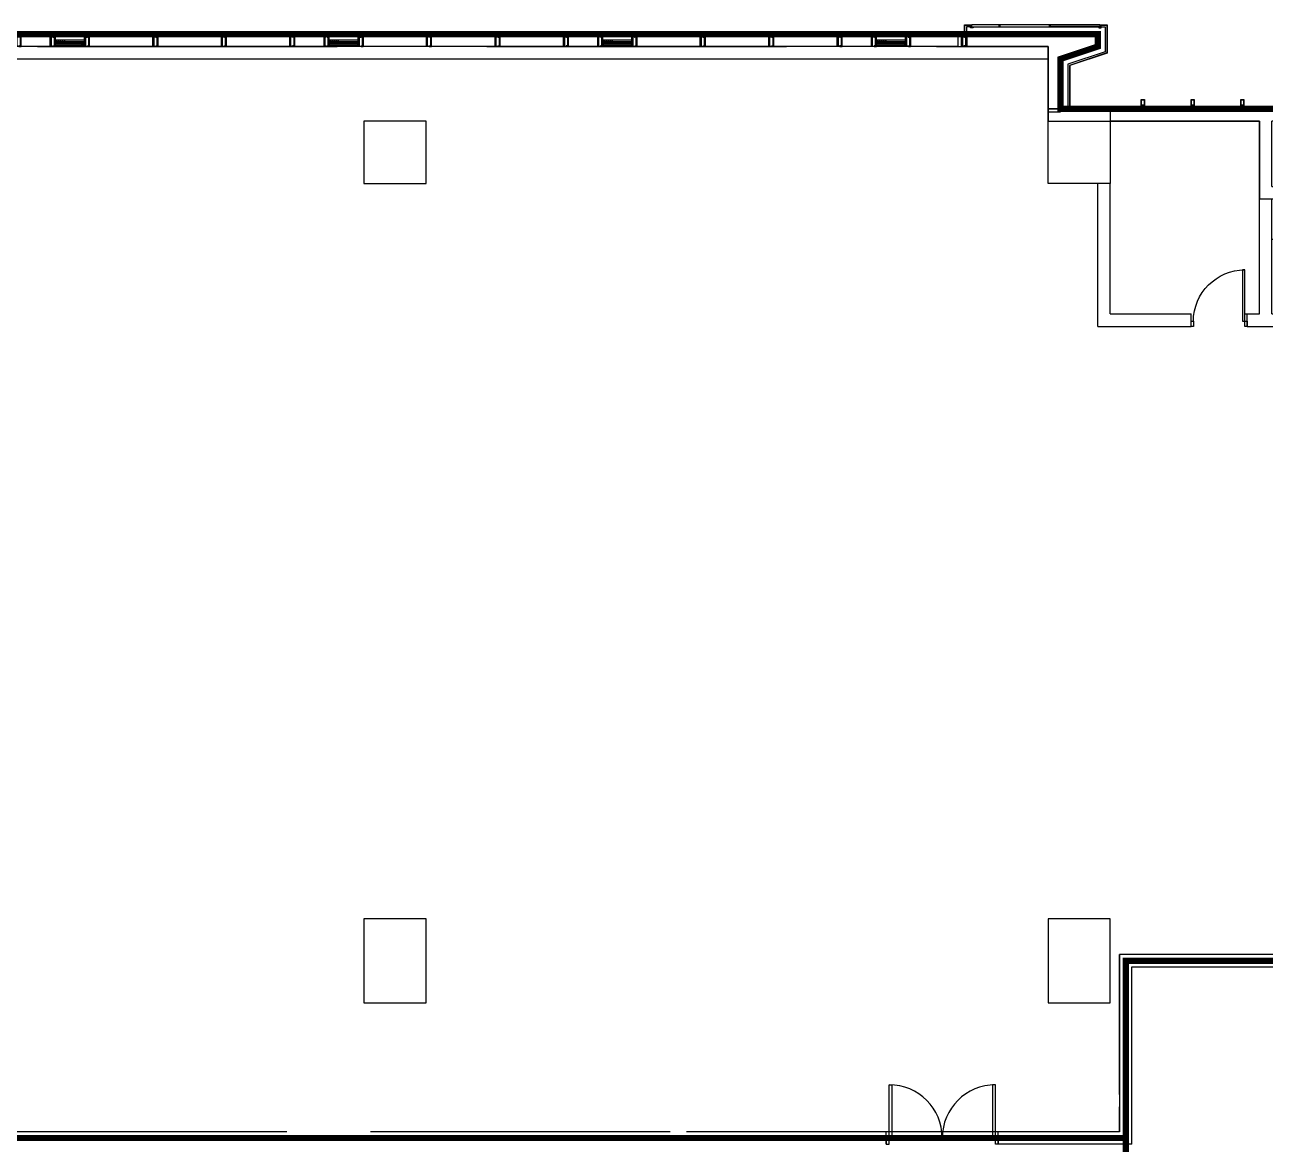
# Model space of a CAD drawing. Header units: feet. Extents: x 1421395 to 1426379, y -945253 to -943919.
# Drawn here: x 1424499 to 1425275, y -944620 to -943919 of the extents above; entities that cross this region are included whole.
import ezdxf

# ---------------------------------------------------------------- set-up
doc = ezdxf.new("R2010")
doc.units = ezdxf.units.FT
for name, pattern in [('Xref Typical$0$00_xref_ser core$0$00_xref_ser core$0$00_101_typ xref core$0$A- xref 104$0$HIDDEN2', [4.7625, 3.175, -1.5875]), ('Xref Typical$0$00_xref_ser core$0$00_xref_ser core$0$00_101_typ xref core$0$HIDDEN2', [4.7625, 3.175, -1.5875]), ('Xref Typical$0$HIDDEN', [0.375, 0.25, -0.125]), ('Xref Typical$0$HIDDEN2', [0.1875, 0.125, -0.0625])]:
    doc.linetypes.add(name, pattern=pattern)
for name, color, linetype in [('04--hatch-1', 8, 'Continuous'), ('07--dim-2', 8, 'Continuous'), ('E--concrete-2', 4, 'Continuous'), ('glass', 5, 'Continuous'), ('glazing', 145, 'Continuous'), ('H--metalwork', 1, 'Continuous'), ('M--Tiling', 9, 'Continuous'), ('Xref Typical$0$E--concrete-2', 4, 'Continuous'), ('Xref Typical$0$F--Blockwall', 3, 'Continuous'), ('Xref Typical$0$F--low wall', 1, 'Continuous'), ('Xref Typical$0$L--doors-1', 1, 'Continuous'), ('Xref Typical$0$L--windows-1', 1, 'Continuous'), ('Xref Typical$0$N--Fixtures', 1, 'Continuous')]:
    doc.layers.add(name, color=color, linetype=linetype)
for name, color, linetype, lineweight in [('1.PROFILES', 6, 'Continuous', 35), ('CC AC  FDN', 7, 'Continuous', 13), ('pline', 210, 'Continuous', 5)]:
    doc.layers.add(name, color=color, linetype=linetype, lineweight=lineweight)

# ---------------------------------------------------------------- blocks, each defined once
blk = doc.blocks.new('RGQ')
at = {"layer": '04--hatch-1'}
h = blk.add_hatch(dxfattribs=at)
h.set_pattern_fill('ANSI31', color=256)
h.paths.add_polyline_path([(431651, 108268), (431601, 108268), (431601, 108168), (431651, 108168)])
h.paths.add_polyline_path([(431646, 108263), (431646, 108173), (431606, 108173), (431606, 108263)], flags=16)
at = {"layer": 'H--metalwork'}
for points in [[(431601, 108268), (431651, 108268), (431651, 108168), (431601, 108168)], [(431606, 108263), (431646, 108263), (431646, 108173), (431606, 108173)]]:
    blk.add_lwpolyline(points, close=True, dxfattribs=at)
blk = doc.blocks.new('fxdtj')
at = {"layer": 'H--metalwork', "color": 252, "elevation": 0}
for points in [[(-33713, 84377), (-33663, 84377), (-33663, 84382), (-33713, 84382)], [(-33691, 84337), (-33685, 84337), (-33685, 84377), (-33691, 84377)], [(-33291, 84337), (-33285, 84337), (-33285, 84383), (-33291, 84383)], [(-32891, 84337), (-32885, 84337), (-32885, 84383), (-32891, 84383)], [(-32491, 84337), (-32485, 84337), (-32485, 84383), (-32491, 84383)], [(-32091, 84337), (-32085, 84337), (-32085, 84383), (-32091, 84383)], [(-31691, 84337), (-31685, 84337), (-31685, 84383), (-31691, 84383)], [(-31291, 84337), (-31285, 84337), (-31285, 84383), (-31291, 84383)], [(-30891, 84337), (-30885, 84337), (-30885, 84383), (-30891, 84383)], [(-30491, 84337), (-30485, 84337), (-30485, 84383), (-30491, 84383)], [(-30091, 84337), (-30085, 84337), (-30085, 84383), (-30091, 84383)], [(-29713, 84377), (-29663, 84377), (-29663, 84382), (-29713, 84382)], [(-29691, 84337), (-29685, 84337), (-29685, 84377), (-29691, 84377)], [(-28913, 84377), (-28863, 84377), (-28863, 84382), (-28913, 84382)], [(-28891, 84337), (-28885, 84337), (-28885, 84377), (-28891, 84377)], [(-28113, 84377), (-28063, 84377), (-28063, 84382), (-28113, 84382)], [(-28091, 84337), (-28085, 84337), (-28085, 84377), (-28091, 84377)], [(-27313, 84377), (-27263, 84377), (-27263, 84382), (-27313, 84382)], [(-27291, 84337), (-27285, 84337), (-27285, 84377), (-27291, 84377)], [(-26513, 84377), (-26463, 84377), (-26463, 84382), (-26513, 84382)], [(-26491, 84337), (-26485, 84337), (-26485, 84377), (-26491, 84377)], [(-25713, 84377), (-25663, 84377), (-25663, 84382), (-25713, 84382)], [(-25691, 84337), (-25685, 84337), (-25685, 84377), (-25691, 84377)], [(-33713, 84332), (-33663, 84332), (-33663, 84337), (-33713, 84337)], [(-33313, 84332), (-33263, 84332), (-33263, 84337), (-33313, 84337)], [(-33313, 84332), (-33263, 84332), (-33263, 84232), (-33313, 84232)], [(-32913, 84332), (-32863, 84332), (-32863, 84337), (-32913, 84337)], [(-32913, 84332), (-32863, 84332), (-32863, 84232), (-32913, 84232)], [(-32513, 84332), (-32463, 84332), (-32463, 84337), (-32513, 84337)], [(-32513, 84332), (-32463, 84332), (-32463, 84232), (-32513, 84232)], [(-32113, 84332), (-32063, 84332), (-32063, 84337), (-32113, 84337)], [(-32113, 84332), (-32063, 84332), (-32063, 84232), (-32113, 84232)], [(-31713, 84332), (-31663, 84332), (-31663, 84337), (-31713, 84337)], [(-31713, 84332), (-31663, 84332), (-31663, 84232), (-31713, 84232)], [(-31313, 84332), (-31263, 84332), (-31263, 84337), (-31313, 84337)], [(-31313, 84332), (-31263, 84332), (-31263, 84232), (-31313, 84232)], [(-30913, 84332), (-30863, 84332), (-30863, 84337), (-30913, 84337)], [(-30913, 84332), (-30863, 84332), (-30863, 84232), (-30913, 84232)], [(-30513, 84332), (-30463, 84332), (-30463, 84337), (-30513, 84337)], [(-30513, 84332), (-30463, 84332), (-30463, 84232), (-30513, 84232)], [(-30113, 84332), (-30063, 84332), (-30063, 84337), (-30113, 84337)], [(-30113, 84332), (-30063, 84332), (-30063, 84232), (-30113, 84232)], [(-29713, 84332), (-29663, 84332), (-29663, 84337), (-29713, 84337)], [(-28913, 84332), (-28863, 84332), (-28863, 84337), (-28913, 84337)], [(-28113, 84332), (-28063, 84332), (-28063, 84337), (-28113, 84337)], [(-27313, 84332), (-27263, 84332), (-27263, 84337), (-27313, 84337)], [(-26513, 84332), (-26463, 84332), (-26463, 84337), (-26513, 84337)], [(-25713, 84332), (-25663, 84332), (-25663, 84337), (-25713, 84337)]]:
    blk.add_lwpolyline(points, close=True, dxfattribs=at)
at = {"layer": 'H--metalwork'}
for p in [(-465314, -23936, 0), (-461314, -23936, 0), (-460514, -23936, 0), (-459714, -23936, 0), (-458914, -23936, 0), (-458114, -23936, 0), (-457314, -23936, 0)]:
    blk.add_blockref('RGQ', p, dxfattribs=at)
blk = doc.blocks.new('Xref Typical$0$D-1800')
at = {"layer": 'Xref Typical$0$L--doors-1', "color": 5}
for points in [[(45, 50), (45, 905), (90, 905), (90, 50)], [(1755, 50), (1755, 905), (1710, 905), (1710, 50)], [(0, -50), (45, -50), (45, 50), (0, 50)], [(1800, -50), (1755, -50), (1755, 50), (1800, 50)]]:
    blk.add_lwpolyline(points, close=True, dxfattribs=at)
at = {"layer": 'Xref Typical$0$L--doors-1'}
for centre, start, end in [((45, 50), 0, 90), ((1755, 50), 90, 180)]:
    blk.add_arc(centre, 855, start, end, dxfattribs=at)
blk = doc.blocks.new('Xref Typical$0$00_xref_ser core$0$00_xref_ser core$0$D-1800')
at = {"layer": 'Xref Typical$0$L--doors-1', "color": 5}
for points in [[(45, 50), (45, 905), (90, 905), (90, 50)], [(1755, 50), (1755, 905), (1710, 905), (1710, 50)], [(0, -50), (45, -50), (45, 50), (0, 50)], [(1800, -50), (1755, -50), (1755, 50), (1800, 50)]]:
    blk.add_lwpolyline(points, close=True, dxfattribs=at)
at = {"layer": 'Xref Typical$0$L--doors-1'}
for centre, start, end in [((45, 50), 0, 90), ((1755, 50), 90, 180)]:
    blk.add_arc(centre, 855, start, end, dxfattribs=at)
blk = doc.blocks.new('Xref Typical$0$00_xref_ser core$0$00_xref_ser core$0$SD- shutter')
at = {"layer": 'Xref Typical$0$L--doors-1'}
for p, q in [((57, 0), (843, 0)), ((852, -108), (59, -246))]:
    blk.add_line(p, q, dxfattribs=at)
for points in [[(45, -108), (45, -78), (57, -78), (57, 0), (0, 0), (0, -108)], [(855, -108), (855, -78), (843, -78), (843, 0), (900, 0), (900, -108)], [(41, -104), (41, -74), (53, -74), (53, -4), (4, -4), (4, -104)], [(47, -78), (851, -78), (851, -108), (47, -108)], [(859, -104), (859, -74), (847, -74), (847, -4), (896, -4), (896, -104)], [(851, -108), (849, -108), (849, -78), (851, -78)], [(855, -108), (853, -108), (853, -78), (855, -78)]]:
    blk.add_lwpolyline(points, close=True, dxfattribs=at)
for points in [[(0, -103), (-5, -103)], [(-5, -103), (-5, -108)], [(900, -103), (905, -103), (905, -108)]]:
    blk.add_lwpolyline(points, dxfattribs=at)
blk.add_lwpolyline([(108, -108), (108, -152, 0.414214), (114, -158), (120, -158, 0.414214), (126, -152), (126, -108)], format="xyb", dxfattribs=at)
blk.add_circle((852, -108), 1, dxfattribs=at)
for centre, radius, end in [((854, -108), 807, 189.8595), ((852, -108), 3, 0)]:
    blk.add_arc(centre, radius, 180, end, dxfattribs=at)
blk = doc.blocks.new('Xref Typical$0$00_xref_ser core$0$00_xref_ser core$0$D-1100')
at = {"layer": 'Xref Typical$0$L--doors-1', "color": 5}
for points in [[(45, 50), (45, 1060), (90, 1060), (90, 50)], [(0, -50), (45, -50), (45, 50), (0, 50)], [(1055, -50), (1100, -50), (1100, 50), (1055, 50)]]:
    blk.add_lwpolyline(points, close=True, dxfattribs=at)
at = {"layer": 'Xref Typical$0$L--doors-1'}
blk.add_arc((45, 50), 1010, 0, 90, dxfattribs=at)
blk = doc.blocks.new('Xref Typical$0$00_xref_ser core$0$00_xref_ser core$0$00_101_typ xref core$0$A$C74D94339')
at = {"layer": 'Xref Typical$0$N--Fixtures', "linetype": 'Xref Typical$0$00_xref_ser core$0$00_xref_ser core$0$00_101_typ xref core$0$HIDDEN2', "ltscale": 75}
blk.add_line((0, -727), (0, 422), dxfattribs=at)
at = {"layer": 'Xref Typical$0$N--Fixtures', "color": 14}
for p, q in [((-10, -125), (-10, 0)), ((-10, 0), (10, 0)), ((10, -125), (-10, -125)), ((10, 0), (10, -125))]:
    blk.add_line(p, q, dxfattribs=at)
at = {"layer": 'Xref Typical$0$N--Fixtures', "extrusion": (-2.95142e-11, 1.35311e-08, 1), "elevation": 0}
blk.add_lwpolyline([(-235, -31), (255, -31), (255, -421), (-235, -421)], close=True, dxfattribs=at)
blk = doc.blocks.new('Xref Typical$0$00_xref_ser core$0$00_xref_ser core$0$00_101_typ xref core$0$A- xref 104$0$WC-1')
at = {"layer": 'Xref Typical$0$N--Fixtures'}
for p, q in [((-175, 225), (-175, 735)), ((-175, 735), (175, 735)), ((175, 735), (175, 225)), ((175, 225), (-175, 225))]:
    blk.add_line(p, q, dxfattribs=at)
at = {"layer": 'Xref Typical$0$N--Fixtures', "color": 14, "linetype": 'Xref Typical$0$00_xref_ser core$0$00_xref_ser core$0$00_101_typ xref core$0$A- xref 104$0$HIDDEN2', "ltscale": 360}
blk.add_line((0, 117), (0, 286), dxfattribs=at)
blk = doc.blocks.new('Xref Typical$0$v2 - v2-379113-03 Typical Floor Lvl')
at = {"layer": 'Xref Typical$0$L--windows-1'}
for p, q in [((-260, 32), (-300, 32)), ((-300, 32), (-300, -32)), ((-260, -32), (-260, 32)), ((-260, 32), (260, 32)), ((-220, 28), (-260, 28)), ((-260, 28), (-260, -28)), ((-259, 0), (-60, 0)), ((-60, 0), (-259, 0)), ((-226, 0), (-232, 0)), ((-176, 0), (-226, 0)), ((-176, 0), (-226, 0)), ((-179, 0), (-223, 0)), ((-220, -28), (-220, 28)), ((-220, 28), (-10, 28)), ((-10, 4), (-220, 4)), ((-220, 4), (-220, -4)), ((-217, 0), (-173, 0)), ((-217, 0), (-173, 0)), ((-130, 0), (-190, 0)), ((-190, 0), (-130, 0)), ((-96, 0), (-144, 0)), ((-144, 0), (-96, 0)), ((-52, 0), (-130, 0)), ((-73, 0), (-96, 0)), ((-96, 0), (-73, 0)), ((-10, 28), (260, 28)), ((-10, 28), (-10, -28)), ((300, 32), (260, 32)), ((260, 32), (260, 28)), ((260, -28), (260, 28)), ((300, -32), (300, 32)), ((-300, -32), (-260, -32)), ((-260, -28), (-220, -28)), ((260, -32), (-260, -32)), ((-228, 0), (-241, 0)), ((-241, 0), (-191, 0)), ((-182, 0), (-235, 0)), ((-182, 0), (-235, 0)), ((-235, 0), (-225, 0)), ((-232, 0), (-182, 0)), ((-178, 0), (-228, 0)), ((-225, 0), (-177, 0)), ((-217, 0), (-223, 0)), ((-220, -4), (-10, -4)), ((-10, -28), (-220, -28)), ((-191, 0), (-174, 0)), ((-167, 0), (-182, 0)), ((-174, 0), (-162, 0)), ((-160, 0), (-167, 0)), ((-130, 0), (-52, 0)), ((-73, 0), (-62, 0)), ((-62, 0), (-73, 0)), ((260, -28), (-10, -28)), ((260, -28), (260, -32)), ((260, -32), (300, -32))]:
    blk.add_line(p, q, dxfattribs=at)
blk = doc.blocks.new('Xref Typical$0$A$C511B2035')
at = {"layer": 'Xref Typical$0$F--Blockwall'}
for p, q in [((-200, 0, 0), (3976, 0, 0)), ((-200, 0, 0), (-200, -3300, 0)), ((-200, -275, 0), (0, -275, 0)), ((0, -200, 0), (1950, -200, 0)), ((0, -200, 0), (0, -275, 0)), ((1950, -1250, 0), (1950, -200, 0)), ((2150, -200, 0), (3851, -200, 0)), ((2150, -3300, 0), (2150, -200, 0)), ((3850, -200, 0), (4550, -200, 0)), ((-200, -1175, 0), (0, -1175, 0)), ((0, -1175, 0), (0, -1250, 0)), ((250, -1250, 0), (0, -1250, 0)), ((250, -1450, 0), (250, -1250, 0)), ((1950, -1250, 0), (850, -1250, 0)), ((850, -1450, 0), (850, -1250, 0)), ((4550, -3300, 0), (4550, -1200, 0)), ((4750, -3500, 0), (4750, -1200, 0)), ((0, -1450, 0), (0, -3300, 0)), ((250, -1450, 0), (0, -1450, 0)), ((1950, -1450, 0), (850, -1450, 0)), ((1950, -3300, 0), (1950, -1450, 0)), ((-3950, -3300, 0), (-2200, -3300, 0)), ((-2200, -3500, 0), (-2200, -3300, 0)), ((-200, -3300, 0), (-400, -3300, 0)), ((-400, -3500, 0), (-400, -3300, 0)), ((850, -3300, 0), (0, -3300, 0)), ((850, -3500, 0), (850, -3300, 0)), ((1950, -3300, 0), (1750, -3300, 0)), ((1750, -3500, 0), (1750, -3300, 0)), ((2350, -3300, 0), (2150, -3300, 0)), ((2350, -3500, 0), (2350, -3300, 0)), ((4550, -3300, 0), (3250, -3300, 0)), ((3250, -3500, 0), (3250, -3300, 0)), ((-2450, -3500, 0), (-2200, -3500, 0)), ((850, -3500, 0), (-400, -3500, 0)), ((2350, -3500, 0), (1750, -3500, 0)), ((4750, -3500, 0), (3250, -3500, 0))]:
    blk.add_line(p, q, dxfattribs=at)
at = {"layer": 'Xref Typical$0$L--doors-1'}
blk.add_line((0, -1175, 0), (0, -275, 0), dxfattribs=at)
at = {"layer": 'Xref Typical$0$L--windows-1'}
for p, q in [((850, -1250, 0), (250, -1250, 0)), ((250, -1450, 0), (850, -1450, 0))]:
    blk.add_line(p, q, dxfattribs=at)
at = {"layer": 'Xref Typical$0$N--Fixtures'}
for p, q in [((1100, -1600), (0, -1600, 0)), ((1200, -1700), (1200, -1995))]:
    blk.add_line(p, q, dxfattribs=at)
at = {"layer": 'Xref Typical$0$N--Fixtures', "extrusion": (-1.21442e-09, -1.82654e-08, 1)}
blk.add_line((1950, -2095), (1300, -2095), dxfattribs=at)
at = {"layer": 'Xref Typical$0$N--Fixtures'}
for centre, start, end in [((1100, -1700), 0, 90), ((1300, -1995), 180, 270)]:
    blk.add_arc(centre, 100, start, end, dxfattribs=at)
at = {"layer": 'Xref Typical$0$L--doors-1', "xscale": -0.9999999999999998, "rotation": 270}
blk.add_blockref('Xref Typical$0$00_xref_ser core$0$00_xref_ser core$0$SD- shutter', (-92, -1175, 0), dxfattribs=at)
at = {"layer": 'Xref Typical$0$L--doors-1', "color": 1, "ltscale": 5}
blk.add_blockref('Xref Typical$0$00_xref_ser core$0$00_xref_ser core$0$D-1800', (-2200, -3450, 0), dxfattribs=at)
at = {"layer": 'Xref Typical$0$L--doors-1'}
for p, xscale, yscale, zscale in [((1750, -3459, 0), -0.8181818181818162, 0.8181818181818162, 0.8181818181818162), ((2350, -3459, 0), 0.8181818181818166, 0.8181818181818166, 0.8181818181818166)]:
    blk.add_blockref('Xref Typical$0$00_xref_ser core$0$00_xref_ser core$0$D-1100', p, dxfattribs=dict(at, xscale=xscale, yscale=yscale, zscale=zscale))
at = {"layer": 'Xref Typical$0$L--windows-1', "rotation": 180}
blk.add_blockref('Xref Typical$0$v2 - v2-379113-03 Typical Floor Lvl', (550, -1350, 0), dxfattribs=at)
at = {"layer": 'Xref Typical$0$N--Fixtures'}
for name, p, xscale, rotation in [('Xref Typical$0$00_xref_ser core$0$00_xref_ser core$0$00_101_typ xref core$0$A$C74D94339', (1576, -1569, 0), -1, 359.9999956108149), ('Xref Typical$0$00_xref_ser core$0$00_xref_ser core$0$00_101_typ xref core$0$A- xref 104$0$WC-1', (600, -1375), -0.9999999999999982, 179.9999984533312)]:
    blk.add_blockref(name, p, dxfattribs=dict(at, xscale=xscale, rotation=rotation))
blk = doc.blocks.new('dxfhjt')
at = {"lineweight": 9}
h = blk.add_hatch(dxfattribs=at)
h.set_pattern_fill('ANSI32', color=250, scale=5, angle=900, style=0)
h.set_pattern_definition([(225, (123068.4649, -64400.1108), (1.325825215, -1.325825215), []), (225, (123067.581, -64400.1108), (1.325825215, -1.325825215), [])])
h.paths.add_polyline_path([(-56844, -163132, 0.414214), (-56844, -163132), (-56844, -163131), (-56845, -163130), (-56845, -163130), (-56845, -163111), (-56845, -163111), (-56844, -163110), (-56844, -163109, 0.414214), (-56844, -163109), (-56847, -163109, 0.414214), (-56847, -163109), (-56847, -163112), (-56849, -163112, 0.094195), (-56849, -163112), (-56849, -163129, 0.094195), (-56849, -163129), (-56847, -163129), (-56847, -163132, 0.414214), (-56847, -163132)])
h = blk.add_hatch(dxfattribs=at)
h.set_pattern_fill('ANSI32', color=250, scale=5, angle=900, style=0)
h.set_pattern_definition([(225, (120069.4656, -64400.1108), (1.325825215, -1.325825215), []), (225, (120068.5818, -64400.1108), (1.325825215, -1.325825215), [])])
h.paths.add_polyline_path([(-56844, -163154, -0.414214), (-56844, -163154), (-56844, -163155), (-56845, -163156), (-56845, -163156), (-56845, -163175), (-56845, -163175), (-56844, -163176), (-56844, -163177, -0.414214), (-56844, -163177), (-56847, -163177, -0.414214), (-56847, -163177), (-56847, -163174), (-56849, -163174, -0.094195), (-56849, -163174), (-56849, -163157, -0.094195), (-56849, -163157), (-56847, -163157), (-56847, -163154, -0.414214), (-56847, -163154)])
at = {"color": 250, "lineweight": 0}
for p, q in [((-56857, -163120, 0), (-56849, -163133, 0)), ((-56849, -163120, 0), (-56857, -163133, 0)), ((-56857, -163166, 0), (-56849, -163153, 0)), ((-56849, -163166, 0), (-56857, -163153, 0))]:
    blk.add_line(p, q, dxfattribs=at)
at = {"color": 250}
for p, q in [((-56684, -163103, 0), (-56849, -163103, 0)), ((-56849, -163103, 0), (-56849, -163106, 0)), ((-56849, -163106, 0), (-56849, -163111, 0)), ((-56849, -163111, 0), (-56847, -163111, 0)), ((-56847, -163108, 0), (-56844, -163108, 0)), ((-56847, -163111, 0), (-56847, -163109, 0)), ((-56844, -163111, 0), (-56845, -163111, 0)), ((-56845, -163111, 0), (-56845, -163130, 0)), ((-56844, -163109, 0), (-56844, -163110, 0)), ((-56844, -163110, 0), (-56844, -163111, 0)), ((-56840, -163127, 0), (-56840, -163117, 0)), ((-56839, -163117, 0), (-56689, -163117, 0)), ((-56688, -163118, 0), (-56688, -163126, 0)), ((-56683, -163103, 0), (-56684, -163103, 0)), ((-56682, -163104, 0), (-56683, -163103, 0)), ((-56682, -163138, 0), (-56682, -163104, 0)), ((-56874, -163140, 0), (-56874, -163137, 0)), ((-56874, -163137, 0), (-56856, -163137, 0)), ((-56856, -163137, 0), (-56874, -163137, 0)), ((-56874, -163137, 0), (-56874, -163140, 0)), ((-56865, -163140, 0), (-56874, -163140, 0)), ((-56874, -163140, 0), (-56865, -163140, 0)), ((-56865, -163146, 0), (-56874, -163146, 0)), ((-56874, -163146, 0), (-56874, -163149, 0)), ((-56874, -163149, 0), (-56874, -163147, 0)), ((-56874, -163147, 0), (-56865, -163147, 0)), ((-56856, -163149, 0), (-56874, -163149, 0)), ((-56874, -163149, 0), (-56856, -163149, 0)), ((-56865, -163147, 0), (-56865, -163140, 0)), ((-56865, -163145, 0), (-56865, -163146, 0)), ((-56849, -163133, 0), (-56857, -163133, 0)), ((-56849, -163153, 0), (-56857, -163153, 0)), ((-56856, -163140, 0), (-56856, -163144, 0)), ((-56856, -163140, 0), (-56851, -163140, 0)), ((-56856, -163146, 0), (-56856, -163142, 0)), ((-56856, -163146, 0), (-56836, -163146, 0)), ((-56851, -163140, 0), (-56849, -163140, 0)), ((-56851, -163146, 0), (-56849, -163146, 0)), ((-56847, -163129, 0), (-56849, -163129, 0)), ((-56849, -163129, 0), (-56849, -163132, 0)), ((-56849, -163132, 0), (-56849, -163133, 0)), ((-56849, -163140, 0), (-56836, -163140, 0)), ((-56849, -163146, 0), (-56836, -163146, 0)), ((-56849, -163156, 0), (-56849, -163153, 0)), ((-56849, -163154, 0), (-56849, -163153, 0)), ((-56847, -163157, 0), (-56849, -163157, 0)), ((-56849, -163180, 0), (-56849, -163174, 0)), ((-56849, -163175, 0), (-56847, -163175, 0)), ((-56849, -163183, 0), (-56849, -163180, 0)), ((-56684, -163183, 0), (-56849, -163183, 0)), ((-56847, -163132, 0), (-56847, -163129, 0)), ((-56844, -163132, 0), (-56847, -163132, 0)), ((-56844, -163154, 0), (-56847, -163154, 0)), ((-56847, -163154, 0), (-56847, -163157, 0)), ((-56847, -163175, 0), (-56847, -163177, 0)), ((-56847, -163178, 0), (-56844, -163178, 0)), ((-56845, -163130, 0), (-56844, -163130, 0)), ((-56845, -163175, 0), (-56845, -163156, 0)), ((-56845, -163156, 0), (-56844, -163156, 0)), ((-56844, -163175, 0), (-56845, -163175, 0)), ((-56844, -163130, 0), (-56844, -163131, 0)), ((-56844, -163131, 0), (-56844, -163132, 0)), ((-56844, -163155, 0), (-56844, -163154, 0)), ((-56844, -163156, 0), (-56844, -163155, 0)), ((-56844, -163176, 0), (-56844, -163175, 0)), ((-56844, -163177, 0), (-56844, -163176, 0)), ((-56836, -163128, 0), (-56840, -163128, 0)), ((-56840, -163138, 0), (-56840, -163130, 0)), ((-56840, -163130, 0), (-56838, -163130, 0)), ((-56838, -163138, 0), (-56840, -163138, 0)), ((-56838, -163148, 0), (-56840, -163148, 0)), ((-56840, -163148, 0), (-56840, -163156, 0)), ((-56840, -163156, 0), (-56838, -163156, 0)), ((-56836, -163158, 0), (-56840, -163158, 0)), ((-56840, -163159, 0), (-56840, -163168, 0)), ((-56839, -163169, 0), (-56689, -163169, 0)), ((-56838, -163130, 0), (-56837, -163130, 0)), ((-56837, -163138, 0), (-56838, -163138, 0)), ((-56837, -163148, 0), (-56838, -163148, 0)), ((-56838, -163156, 0), (-56837, -163156, 0)), ((-56837, -163130, 0), (-56837, -163130, 0)), ((-56837, -163131, 0), (-56836, -163130, 0)), ((-56836, -163137, 0), (-56837, -163137, 0)), ((-56837, -163137, 0), (-56837, -163138, 0)), ((-56837, -163149, 0), (-56837, -163148, 0)), ((-56836, -163149, 0), (-56837, -163149, 0)), ((-56837, -163155, 0), (-56836, -163156, 0)), ((-56837, -163156, 0), (-56837, -163156, 0)), ((-56836, -163130, 0), (-56836, -163128, 0)), ((-56836, -163140, 0), (-56836, -163137, 0)), ((-56836, -163146, 0), (-56836, -163149, 0)), ((-56836, -163156, 0), (-56836, -163158, 0)), ((-56689, -163126, 0), (-56692, -163126, 0)), ((-56692, -163126, 0), (-56692, -163129, 0)), ((-56692, -163129, 0), (-56691, -163129, 0)), ((-56691, -163135, 0), (-56692, -163135, 0)), ((-56692, -163135, 0), (-56692, -163137, 0)), ((-56692, -163137, 0), (-56692, -163138, 0)), ((-56692, -163138, 0), (-56682, -163138, 0)), ((-56692, -163149, 0), (-56692, -163148, 0)), ((-56692, -163148, 0), (-56682, -163148, 0)), ((-56692, -163151, 0), (-56692, -163149, 0)), ((-56691, -163151, 0), (-56692, -163151, 0)), ((-56692, -163158, 0), (-56691, -163157, 0)), ((-56692, -163160, 0), (-56692, -163158, 0)), ((-56689, -163160, 0), (-56692, -163160, 0)), ((-56691, -163129, 0), (-56691, -163128, 0)), ((-56691, -163128, 0), (-56691, -163128, 0)), ((-56691, -163128, 0), (-56689, -163128, 0)), ((-56691, -163136, 0), (-56691, -163135, 0)), ((-56691, -163136, 0), (-56691, -163136, 0)), ((-56691, -163136, 0), (-56691, -163136, 0)), ((-56691, -163150, 0), (-56691, -163150, 0)), ((-56691, -163150, 0), (-56691, -163150, 0)), ((-56691, -163151, 0), (-56691, -163151, 0)), ((-56691, -163158, 0), (-56691, -163158, 0)), ((-56691, -163158, 0), (-56691, -163158, 0)), ((-56691, -163158, 0), (-56689, -163158, 0)), ((-56689, -163136, 0), (-56690, -163136, 0)), ((-56690, -163136, 0), (-56690, -163136, 0)), ((-56689, -163150, 0), (-56690, -163150, 0)), ((-56690, -163150, 0), (-56690, -163150, 0)), ((-56688, -163128, 0), (-56688, -163135, 0)), ((-56688, -163158, 0), (-56688, -163151, 0)), ((-56688, -163169, 0), (-56688, -163161, 0)), ((-56683, -163183, 0), (-56684, -163183, 0)), ((-56682, -163182, 0), (-56683, -163183, 0)), ((-56682, -163148, 0), (-56682, -163182, 0))]:
    blk.add_line(p, q, dxfattribs=at)
at = {"color": 250, "lineweight": 0, "elevation": 0}
for points in [[(-56857, -163120), (-56857, -163133), (-56849, -163133), (-56849, -163120)], [(-56857, -163166), (-56857, -163153), (-56849, -163153), (-56849, -163166)]]:
    blk.add_lwpolyline(points, close=True, dxfattribs=at)
at = {"color": 250, "lineweight": 9, "elevation": 0}
for points in [[(-56847, -163112), (-56847, -163109, -0.414214), (-56847, -163109), (-56844, -163109, -0.414214), (-56844, -163109), (-56844, -163110), (-56845, -163111), (-56845, -163111), (-56845, -163130), (-56845, -163130), (-56844, -163131), (-56844, -163132, -0.414214), (-56844, -163132), (-56847, -163132, -0.414214), (-56847, -163132), (-56847, -163129), (-56849, -163129, -0.094195), (-56849, -163129), (-56849, -163112, -0.094195), (-56849, -163112)], [(-56847, -163174), (-56847, -163177, 0.414214), (-56847, -163177), (-56844, -163177, 0.414214), (-56844, -163177), (-56844, -163176), (-56845, -163175), (-56845, -163175), (-56845, -163156), (-56845, -163156), (-56844, -163155), (-56844, -163154, 0.414214), (-56844, -163154), (-56847, -163154, 0.414214), (-56847, -163154), (-56847, -163157), (-56849, -163157, 0.094195), (-56849, -163157), (-56849, -163174, 0.094195), (-56849, -163174)]]:
    blk.add_lwpolyline(points, format="xyb", close=True, dxfattribs=at)
at = {"color": 250, "elevation": 0}
for points in [[(-56840, -163114), (-56840, -163106), (-56688, -163106), (-56688, -163114)], [(-56840, -163114), (-56840, -163106), (-56688, -163106), (-56688, -163114)], [(-56840, -163172), (-56840, -163180), (-56688, -163180), (-56688, -163172)], [(-56840, -163172), (-56840, -163180), (-56688, -163180), (-56688, -163172)]]:
    blk.add_lwpolyline(points, close=True, dxfattribs=at)
for points in [[(-56857, -163133), (-56857, -163137)], [(-56857, -163153), (-56857, -163149)], [(-56856, -163146), (-56856, -163137)], [(-56856, -163146), (-56856, -163149)]]:
    blk.add_lwpolyline(points, dxfattribs=at)
at = {"color": 250, "lineweight": 0}
for centre, radius, start, end in [((-56853, -163096, 0), 7.86, 239.3714, 300.6286), ((-56853, -163097, 0), 7.86, 239.3786, 300.5825), ((-56853, -163098, 0), 7.86, 239.3786, 300.5825), ((-56854, -163101, 0), 5.73, 229.7967, 318.6614), ((-56854, -163102, 0), 5.73, 229.7967, 318.6614), ((-56854, -163104, 0), 5.73, 229.7967, 318.6614), ((-56854, -163105, 0), 5.73, 229.7967, 318.6614), ((-56854, -163106, 0), 5.73, 229.7967, 318.6614), ((-56854, -163107, 0), 5.73, 229.7967, 318.6614), ((-56854, -163109, 0), 5.73, 229.7967, 318.6614), ((-56854, -163110, 0), 5.73, 229.7967, 318.6614), ((-56854, -163111, 0), 5.73, 229.7967, 318.6614), ((-56854, -163112, 0), 5.73, 229.7967, 318.6614), ((-56854, -163113, 0), 5.73, 229.7967, 318.6614), ((-56854, -163172, 0), 5.73, 41.3386, 130.2033), ((-56854, -163174, 0), 5.73, 41.3386, 130.2033), ((-56854, -163175, 0), 5.73, 41.3386, 130.2033), ((-56854, -163176, 0), 5.73, 41.3386, 130.2033), ((-56854, -163177, 0), 5.73, 41.3386, 130.2033), ((-56854, -163179, 0), 5.73, 41.3386, 130.2033), ((-56854, -163180, 0), 5.73, 41.3386, 130.2033), ((-56854, -163181, 0), 5.73, 41.3386, 130.2033), ((-56854, -163182, 0), 5.73, 41.3386, 130.2033), ((-56854, -163183, 0), 5.73, 41.3386, 130.2033), ((-56854, -163184, 0), 5.73, 41.3386, 130.2033), ((-56853, -163188, 0), 7.86, 59.4175, 120.6214), ((-56853, -163189, 0), 7.86, 59.4175, 120.6214), ((-56853, -163190, 0), 7.86, 59.3714, 120.6286)]:
    blk.add_arc(centre, radius, start, end, dxfattribs=at)
at = {"color": 250}
for centre, radius, start, end in [((-56847, -163109, 0), 0.5, 90, 180), ((-56844, -163109, 0), 0.5, 360, 90), ((-56839, -163117, 0), 0.5, 90, 180), ((-56689, -163118, 0), 0.5, 0, 90), ((-56847, -163132, 0), 0.5, 180, 270), ((-56847, -163154, 0), 0.5, 90, 180), ((-56847, -163177, 0), 0.5, 180, 270), ((-56844, -163132, 0), 0.5, 270, 0), ((-56844, -163154, 0), 0.5, 360, 90), ((-56844, -163177, 0), 0.5, 270, 0), ((-56840, -163127, 0), 0.3, 180, 270), ((-56840, -163159, 0), 0.3, 90, 180), ((-56839, -163168, 0), 0.5, 180, 270), ((-56838, -163130, 0), 0.3, 75.7816, 104.2184), ((-56838, -163137, 0), 0.3, 258.6985, 281.3015), ((-56838, -163149, 0), 0.3, 78.6985, 101.3015), ((-56838, -163156, 0), 0.3, 255.7816, 284.2184), ((-56837, -163130, 0), 0.3, 180, 285), ((-56837, -163137, 0), 0.3, 75, 180), ((-56837, -163149, 0), 0.3, 180, 285), ((-56837, -163156, 0), 0.3, 75, 180), ((-56691, -163128, 0), 0.3, 129.5901, 195), ((-56691, -163129, 0), 0.3, 255, 348.3535), ((-56691, -163135, 0), 0.3, 1.3831, 105), ((-56691, -163136, 0), 0.3, 246.8392, 300), ((-56691, -163136, 0), 0.3, 240.8395, 268.2462), ((-56691, -163136, 0), 0.3, 165, 230.4099), ((-56691, -163151, 0), 0.3, 60, 113.1608), ((-56691, -163151, 0), 0.3, 91.7538, 119.1605), ((-56691, -163151, 0), 0.3, 129.5901, 195), ((-56691, -163151, 0), 0.3, 255, 358.6169), ((-56691, -163158, 0), 0.3, 11.6465, 105), ((-56691, -163158, 0), 0.3, 165, 230.4099), ((-56689, -163126, 0), 0.3, 270, 360), ((-56689, -163128, 0), 0.3, 360, 90), ((-56689, -163135, 0), 0.5, 270, 0), ((-56689, -163151, 0), 0.5, 0, 90), ((-56689, -163158, 0), 0.3, 270, 0), ((-56689, -163161, 0), 0.3, 360, 90), ((-56689, -163169, 0), 0.5, 270, 0)]:
    blk.add_arc(centre, radius, start, end, dxfattribs=at)
blk = doc.blocks.new('sdtgh')
at = {"color": 6, "lineweight": 0}
for p, q in [((-18592, -46661, 0), (-19062, -46661, 0)), ((-18594, -46663, 0), (-19060, -46663, 0)), ((-18592, -46752, 0), (-19062, -46752, 0)), ((-18594, -46750, 0), (-19060, -46750, 0))]:
    blk.add_line(p, q, dxfattribs=at)
at = {"color": 250, "elevation": 0}
for points in [[(-19043, -46730, -0.451718), (-19051, -46721), (-19043, -46691, 1.135042), (-19059, -46691), (-19051, -46721, -0.451718), (-19059, -46730, -0.023484), (-19060, -46730, -0.023484)], [(-19025, -46730, -0.451718), (-19033, -46721), (-19025, -46691, 1.135042), (-19041, -46691), (-19033, -46721, -0.451718), (-19041, -46730, -0.137116), (-19045, -46729, -0.137116)], [(-19009, -46730, -0.451718), (-19017, -46721), (-19009, -46691, 1.135042), (-19025, -46691), (-19017, -46721, -0.451718), (-19025, -46730, -0.137116), (-19029, -46729, -0.137116)], [(-18993, -46730, -0.451718), (-19001, -46721), (-18993, -46691, 1.135042), (-19009, -46691), (-19001, -46721, -0.451718), (-19009, -46730, -0.137116), (-19013, -46729, -0.137116)], [(-18977, -46730, -0.451718), (-18985, -46721), (-18977, -46691, 1.135042), (-18993, -46691), (-18985, -46721, -0.451718), (-18993, -46730, -0.137116), (-18997, -46729, -0.137116)], [(-18961, -46730, -0.451718), (-18969, -46721), (-18961, -46691, 1.135042), (-18977, -46691), (-18969, -46721, -0.451718), (-18977, -46730, -0.137116), (-18981, -46729, -0.137116)], [(-18945, -46730, -0.451718), (-18953, -46721), (-18945, -46691, 1.135042), (-18961, -46691), (-18953, -46721, -0.451718), (-18961, -46730, -0.137116), (-18965, -46729, -0.137116)], [(-18929, -46730, -0.451718), (-18937, -46721), (-18929, -46691, 1.135042), (-18945, -46691), (-18937, -46721, -0.451718), (-18945, -46730, -0.137116), (-18949, -46729, -0.137116)], [(-18913, -46730, -0.451718), (-18921, -46721), (-18913, -46691, 1.135042), (-18929, -46691), (-18921, -46721, -0.451718), (-18929, -46730, -0.137116), (-18933, -46729, -0.137116)], [(-18897, -46730, -0.451718), (-18905, -46721), (-18897, -46691, 1.135042), (-18913, -46691), (-18905, -46721, -0.451718), (-18913, -46730, -0.137116), (-18917, -46729, -0.137116)], [(-18881, -46730, -0.451718), (-18889, -46721), (-18881, -46691, 1.135042), (-18897, -46691), (-18889, -46721, -0.451718), (-18897, -46730, -0.137116), (-18901, -46729, -0.137116)], [(-18865, -46730, -0.451718), (-18873, -46721), (-18865, -46691, 1.135042), (-18881, -46691), (-18873, -46721, -0.451718), (-18881, -46730, -0.137116), (-18885, -46729, -0.137116)], [(-18849, -46730, -0.451718), (-18857, -46721), (-18849, -46691, 1.135042), (-18865, -46691), (-18857, -46721, -0.451718), (-18865, -46730, -0.137116), (-18869, -46729, -0.137116)], [(-18833, -46730, -0.451718), (-18841, -46721), (-18833, -46691, 1.135042), (-18849, -46691), (-18841, -46721, -0.451718), (-18849, -46730, -0.137116), (-18853, -46729, -0.137116)], [(-18817, -46730, -0.451718), (-18825, -46721), (-18817, -46691, 1.135042), (-18833, -46691), (-18825, -46721, -0.451718), (-18833, -46730, -0.137116), (-18837, -46729, -0.137116)], [(-18801, -46730, -0.451718), (-18809, -46721), (-18801, -46691, 1.135042), (-18817, -46691), (-18809, -46721, -0.451718), (-18817, -46730, -0.137116), (-18821, -46729, -0.137116)], [(-18785, -46730, -0.451718), (-18793, -46721), (-18785, -46691, 1.135042), (-18801, -46691), (-18793, -46721, -0.451718), (-18801, -46730, -0.137116), (-18805, -46729, -0.137116)], [(-18769, -46730, -0.451718), (-18777, -46721), (-18769, -46691, 1.135042), (-18785, -46691), (-18777, -46721, -0.451718), (-18785, -46730, -0.137116), (-18789, -46729, -0.137116)], [(-18753, -46730, -0.451718), (-18761, -46721), (-18753, -46691, 1.135042), (-18769, -46691), (-18761, -46721, -0.451718), (-18769, -46730, -0.137116), (-18773, -46729, -0.137116)], [(-18753, -46730, 0.451718), (-18745, -46721), (-18753, -46691, -1.135042), (-18737, -46691), (-18745, -46721, 0.451718), (-18737, -46730, 0.137116), (-18733, -46729, 0.137116)], [(-18721, -46730, -0.451718), (-18729, -46721), (-18721, -46691, 1.135042), (-18737, -46691), (-18729, -46721, -0.451718), (-18737, -46730, -0.137116), (-18741, -46729, -0.137116)], [(-18721, -46730, 0.451718), (-18713, -46721), (-18721, -46691, -1.135042), (-18705, -46691), (-18713, -46721, 0.451718), (-18705, -46730, 0.137116), (-18701, -46729, 0.137116)], [(-18689, -46730, -0.451718), (-18697, -46721), (-18689, -46691, 1.135042), (-18705, -46691), (-18697, -46721, -0.451718), (-18705, -46730, -0.137116), (-18709, -46729, -0.137116)], [(-18689, -46730, 0.451718), (-18681, -46721), (-18689, -46691, -1.135042), (-18673, -46691), (-18681, -46721, 0.451718), (-18673, -46730, 0.137116), (-18669, -46729, 0.137116)], [(-18657, -46730, -0.451718), (-18665, -46721), (-18657, -46691, 1.135042), (-18673, -46691), (-18665, -46721, -0.451718), (-18673, -46730, -0.137116), (-18677, -46729, -0.137116)], [(-18657, -46730, 0.451718), (-18649, -46721), (-18657, -46691, -1.135042), (-18641, -46691), (-18649, -46721, 0.451718), (-18641, -46730, 0.137116), (-18637, -46729, 0.137116)], [(-18625, -46730, -0.451718), (-18633, -46721), (-18625, -46691, 1.135042), (-18641, -46691), (-18633, -46721, -0.451718), (-18641, -46730, -0.137116), (-18645, -46729, -0.137116)], [(-18625, -46730, 0.451718), (-18617, -46721), (-18625, -46691, -1.135042), (-18609, -46691), (-18617, -46721, 0.451718), (-18609, -46730, 0.137116), (-18605, -46729, 0.137116)], [(-18593, -46730, -0.451718), (-18601, -46721), (-18593, -46691, 1.135042), (-18609, -46691), (-18601, -46721, -0.451718), (-18609, -46730, -0.137116), (-18613, -46729, -0.137116)]]:
    blk.add_lwpolyline(points, format="xyb", dxfattribs=at)
at = {"layer": '1.PROFILES'}
for p, q in [((-19062, -46661, 0), (-19062, -46752, 0)), ((-19060, -46663, 0), (-19060, -46750, 0)), ((-18594, -46750, 0), (-18594, -46663, 0)), ((-18592, -46752, 0), (-18592, -46661, 0))]:
    blk.add_line(p, q, dxfattribs=at)
at = {"layer": 'glass', "elevation": 0}
for points in [[(-19092, -46821), (-18562, -46821), (-18562, -46846), (-19092, -46846)], [(-18012, -46821), (-18542, -46821), (-18542, -46846), (-18012, -46846)]]:
    blk.add_lwpolyline(points, close=True, dxfattribs=at)
at = {"layer": '04--hatch-1', "rotation": 90.00000000010718}
for p in [(-181695, 10036, 0), (-181145, 10036, 0)]:
    blk.add_blockref('dxfhjt', p, dxfattribs=at)
blk = doc.blocks.new('xdth')
at = {"layer": 'glazing', "color": 5, "lineweight": 25}
for p, q in [((-22697, -46933, 0), (-21613, -46933, 0)), ((-22697, -46933, 0), (-22697, -46958, 0)), ((-22697, -46958, 0), (-21617, -46958, 0)), ((-21617, -46933, 0), (-21617, -46958, 0))]:
    blk.add_line(p, q, dxfattribs=at)
at = {"layer": '04--hatch-1', "rotation": 90}
blk.add_blockref('dxfhjt', (-184750, 9925, 0), dxfattribs=at)
blk = doc.blocks.new('4th')
at = {"layer": '07--dim-2', "elevation": 0}
for points in [[(-378492, -363675), (-378049, -363675), (-378049, -363645), (-378492, -363645)], [(-378037, -363675), (-377237, -363675), (-377237, -363645), (-378037, -363645)], [(-376425, -363675), (-377225, -363675), (-377225, -363645), (-376425, -363645)]]:
    blk.add_lwpolyline(points, close=True, dxfattribs=at)
at = {"layer": 'glazing', "color": 5, "lineweight": 25}
for p, q in [((-378624, -363820, 0), (-379506, -363820, 0)), ((-378624, -363795, 0), (-379503, -363795, 0)), ((-379503, -363820, 0), (-379503, -363795, 0)), ((-378624, -363820, 0), (-378624, -363795, 0))]:
    blk.add_line(p, q, dxfattribs=at)
at = {"layer": 'M--Tiling', "color": 251}
for p, q in [((-378574, -363675, 0), (-378574, -363816, 0)), ((-378508, -363675, 0), (-378574, -363675, 0))]:
    blk.add_line(p, q, dxfattribs=at)
at = {"layer": 'M--Tiling'}
for p, q in [((-378504, -363675, 0), (-378508, -363675, 0)), ((-376413, -363675, 0), (-376413, -363645, 0))]:
    blk.add_line(p, q, dxfattribs=at)
at = {"layer": 'M--Tiling', "elevation": 0}
for points in [[(-378574, -363816), (-378574, -363820), (-378604, -363820), (-378604, -363645), (-378504, -363645), (-378504, -363675)], [(-378574, -363816), (-378574, -363816), (-378600, -363816), (-378600, -363649), (-378508, -363649), (-378508, -363675)], [(-378504, -363675), (-378504, -363690), (-378469, -363690), (-378469, -363695), (-378508, -363695), (-378508, -363675)], [(-378492, -363645), (-378492, -363675)], [(-376409, -363675), (-376409, -363649), (-376317, -363649), (-376317, -364097), (-376917, -364297), (-376917, -364994)], [(-376413, -363645), (-376313, -363645), (-376313, -364100), (-376913, -364300), (-376913, -364994)], [(-376413, -363675), (-376413, -363690), (-376448, -363690), (-376448, -363695), (-376409, -363695), (-376409, -363675)]]:
    blk.add_lwpolyline(points, dxfattribs=at)
blk.add_lwpolyline([(-376425, -363645), (-378492, -363645), (-378492, -363675), (-376425, -363675)], close=True, dxfattribs=at)
at = {"layer": 'M--Tiling', "color": 251, "elevation": 0}
blk.add_lwpolyline([(-376413, -363675), (-376343, -363675), (-376343, -364078), (-376943, -364278), (-376943, -364994)], dxfattribs=at)
at = {"layer": '04--hatch-1'}
for name, p, rotation in [('sdtgh', (-411815, -410641, 0), 180.0000000000001), ('xdth', (-414320, -410753, 0), 180.0000000000001), ('xdth', (-413220, -410753, 0), 180.0000000000001), ('xdth', (-412120, -410753, 0), 180.0000000000001), ('sdtgh', (-407415, -410641, 0), 180.0000000000001), ('xdth', (-409920, -410753, 0), 180.0000000000001), ('xdth', (-408823, -410753, 0), 180.0000000000001), ('xdth', (-407720, -410753, 0), 180.0000000000001), ('sdtgh', (-403015, -410641, 0), 180.0000000000001), ('xdth', (-405520, -410753, 0), 180.0000000000001), ('xdth', (-404420, -410753, 0), 180.0000000000001), ('xdth', (-403320, -410753, 0), 180.0000000000001), ('sdtgh', (-398615, -410641, 0), 180.0000000000001), ('dxfhjt', (-216370, -420677, 0), 270), ('dxfhjt', (-215471, -420677, 0), 270)]:
    blk.add_blockref(name, p, dxfattribs=dict(at, rotation=rotation))

msp = doc.modelspace()

# ---------------------------------------------------------------- linework, layer by layer
at = {"layer": 'E--concrete-2', "extrusion": (-6.24309e-13, 1.25923e-06, 1), "elevation": -1.15}
for points in [[(1425139.33, -943932.77), (1425088.74, -943932.77), (1425088.74, -943924.98), (1425170.47, -943924.98), (1425170.47, -943932.77), (1425147.12, -943940.55), (1425147.12, -943971.67), (1425139.33, -943971.67)], [(1425139.33, -943971.67), (1425178.25, -943971.67), (1425178.25, -944018.38), (1425139.33, -944018.38)], [(1424711.23, -944018.39), (1424750.15, -944018.39), (1424750.15, -943979.47), (1424711.23, -943979.47)], [(1424711.23, -944531.15), (1424750.15, -944531.15), (1424750.15, -944478.61), (1424711.23, -944478.61)], [(1425139.34, -944531.15), (1425178.26, -944531.15), (1425178.26, -944478.61), (1425139.34, -944478.61)]]:
    msp.add_lwpolyline(points, close=True, dxfattribs=at)
at = {"layer": 'pline', "color": 82, "linetype": 'Continuous', "extrusion": (-7.30952e-16, 1.25923e-06, 1), "const_width": 3.89, "elevation": -1.13}
for points in [[(1425602.48, -944504.88), (1425602.48, -944137.11), (1425602.47, -944137.11), (1425602.47, -944010.61), (1425602.47, -944002.82), (1425602.47, -943971.69), (1425509.07, -943971.69), (1425509.07, -944100.12), (1425363.12, -944100.12), (1425363.12, -943971.68), (1425147.12, -943971.67), (1425147.12, -943940.55), (1425170.47, -943932.77), (1425170.47, -943924.98), (1425084.86, -943924.99), (1425083.27, -943924.99), (1424002.52, -943924.99), (1424000.97, -943924.98), (1423913.39, -943924.98), (1423913.39, -943932.77), (1423936.74, -943940.55), (1423936.74, -943979.47), (1423874.48, -943979.47), (1423812.21, -943979.47), (1423812.21, -943940.55), (1423835.56, -943932.77), (1423835.56, -943924.98), (1423446.37, -943924.99), (1423446.37, -944615.8), (1423874.48, -944615.8), (1425187.99, -944615.8), (1425187.99, -944504.88), (1425602.48, -944504.88)], [(1425187.99, -944592.44), (1425187.99, -944983.58), (1425022.58, -944983.58), (1425022.58, -945030.28), (1425018.69, -945030.28), (1425018.69, -945102.28), (1426326.36, -945102.28), (1426326.37, -944838.61), (1426371.12, -944838.61), (1426371.12, -944421.2), (1426347.85, -944421.2), (1426347.78, -944308.34), (1426371.12, -944308.34), (1426371.12, -944253.85), (1426326.37, -944253.85), (1426326.37, -943971.69), (1425602.47, -943971.69), (1425602.48, -944504.88), (1425187.99, -944504.88), (1425187.99, -944592.44)]]:
    msp.add_lwpolyline(points, dxfattribs=at)
at = {"layer": 'Xref Typical$0$E--concrete-2', "extrusion": (-7.30952e-16, 1.25923e-06, 1), "elevation": -1.15}
for points in [[(1425139.34, -943973.63), (1425147.12, -943973.63), (1425147.12, -943940.55), (1425170.47, -943932.77), (1425170.47, -943924.98), (1425082.92, -943924.98), (1425082.9, -943932.77), (1425139.34, -943932.77), (1425139.34, -943940.55)], [(1425139.34, -943940.55), (1425139.34, -943973.63)]]:
    msp.add_lwpolyline(points, dxfattribs=at)
at = {"layer": 'Xref Typical$0$F--Blockwall', "color": 2, "linetype": 'Xref Typical$0$HIDDEN', "ltscale": 500, "extrusion": (-7.30952e-16, 1.25923e-06, 1)}
for p, q in [((1425184.09, -944588.55, 0.04), (1425184.09, -944500.98, 0.04)), ((1425598.58, -944500.98, 0.04), (1425184.09, -944500.98, 0.04)), ((1425191.88, -944508.77, 0.04), (1425606.36, -944508.77, 0.04)), ((1425191.88, -944619.69, 0.04), (1425191.88, -944508.77, 0.04)), ((1425184.09, -944611.9, 0.04), (1425184.09, -944596.34, 0.04)), ((1425038.15, -944611.9, 0.04), (1424423.23, -944611.9, 0.04)), ((1425038.15, -944619.69, 0.04), (1425038.15, -944611.9, 0.04)), ((1425184.09, -944611.9, 0.04), (1425108.2, -944611.9, 0.04)), ((1425108.2, -944619.69, 0.04), (1425108.2, -944611.9, 0.04)), ((1425191.88, -944619.69, 0.04), (1425108.2, -944619.69, 0.04))]:
    msp.add_line(p, q, dxfattribs=at)
at = {"layer": 'Xref Typical$0$F--Blockwall', "color": 2, "linetype": 'Xref Typical$0$HIDDEN2', "ltscale": 1500, "extrusion": (-7.30952e-16, 1.25923e-06, 1), "elevation": -1.15}
msp.add_lwpolyline([(1425598.59, -943979.47), (1425598.59, -944500.98), (1425184.1, -944500.98), (1425184.1, -944611.9), (1423878.37, -944611.9), (1423878.37, -943987.27), (1423944.53, -943987.27), (1423944.53, -943932.78), (1425139.34, -943932.77), (1425139.34, -943979.47), (1425271.67, -943979.47), (1425271.67, -944028.12), (1425355.34, -944028.12), (1425355.34, -944107.9), (1425450.69, -944107.9), (1425516.86, -944107.9), (1425516.86, -944018.39), (1425575.18, -944018.39), (1425575.23, -943979.47)], close=True, dxfattribs=at)
at = {"layer": 'Xref Typical$0$F--Blockwall', "extrusion": (-7.30952e-16, 1.25923e-06, 1), "elevation": -1.15}
msp.add_lwpolyline([(1425200.6, -943971.69), (1425147.12, -943971.69), (1425147.12, -943940.55)], dxfattribs=at)
at = {"layer": 'Xref Typical$0$F--low wall', "extrusion": (-7.30952e-16, 1.25923e-06, 1)}
msp.add_line((1425262.44, -944100.12, 0.04), (1425263.88, -944100.12, 0.04), dxfattribs=at)
at = {"layer": 'Xref Typical$0$L--windows-1', "extrusion": (-7.30952e-16, 1.25923e-06, 1)}
for p, q in [((1425082.9, -943932.77, 0.04), (1424290.9, -943932.77, 0.04)), ((1425139.34, -943940.55, 0.04), (1424290.9, -943940.55, 0.04))]:
    msp.add_line(p, q, dxfattribs=at)

# ---------------------------------------------------------------- block references
at = {"layer": 'CC AC  FDN', "extrusion": (-6.24309e-13, 1.25923e-06, 1), "xscale": 0.03891891879323523, "yscale": 0.03891891879323523, "zscale": 0.03891891879323523, "rotation": 179.9999999999991}
msp.add_blockref('fxdtj', (1424198.95, -940687.61, -1.15), dxfattribs=at)
at = {"layer": 'glazing', "color": 6, "extrusion": (1.35353e-12, 1.25923e-06, 1), "xscale": 0.03891891879323523, "yscale": 0.03891891879323523, "zscale": 0.03891891879323523}
msp.add_blockref('4th', (1439822.01, -929766.49, -1.15), dxfattribs=at)
at = {"layer": 'Xref Typical$0$L--doors-1', "extrusion": (1.62574e-12, 1.25923e-06, 1), "xscale": 0.03891891879323523, "yscale": 0.03891891879323523, "zscale": 0.03891891879323523}
msp.add_blockref('Xref Typical$0$D-1800', (1425038.15, -944617.74, -1.15), dxfattribs=at)
at = {"layer": 'Xref Typical$0$L--windows-1', "extrusion": (1.62574e-12, 1.25923e-06, 1), "xscale": -0.03891891879323523, "yscale": 0.03891891879323525, "zscale": 0.03891891879323525, "rotation": 359.9999999999996}
msp.add_blockref('Xref Typical$0$A$C511B2035', (1425355.35, -943971.69, -1.15), dxfattribs=at)

doc.saveas('drawing.dxf')
